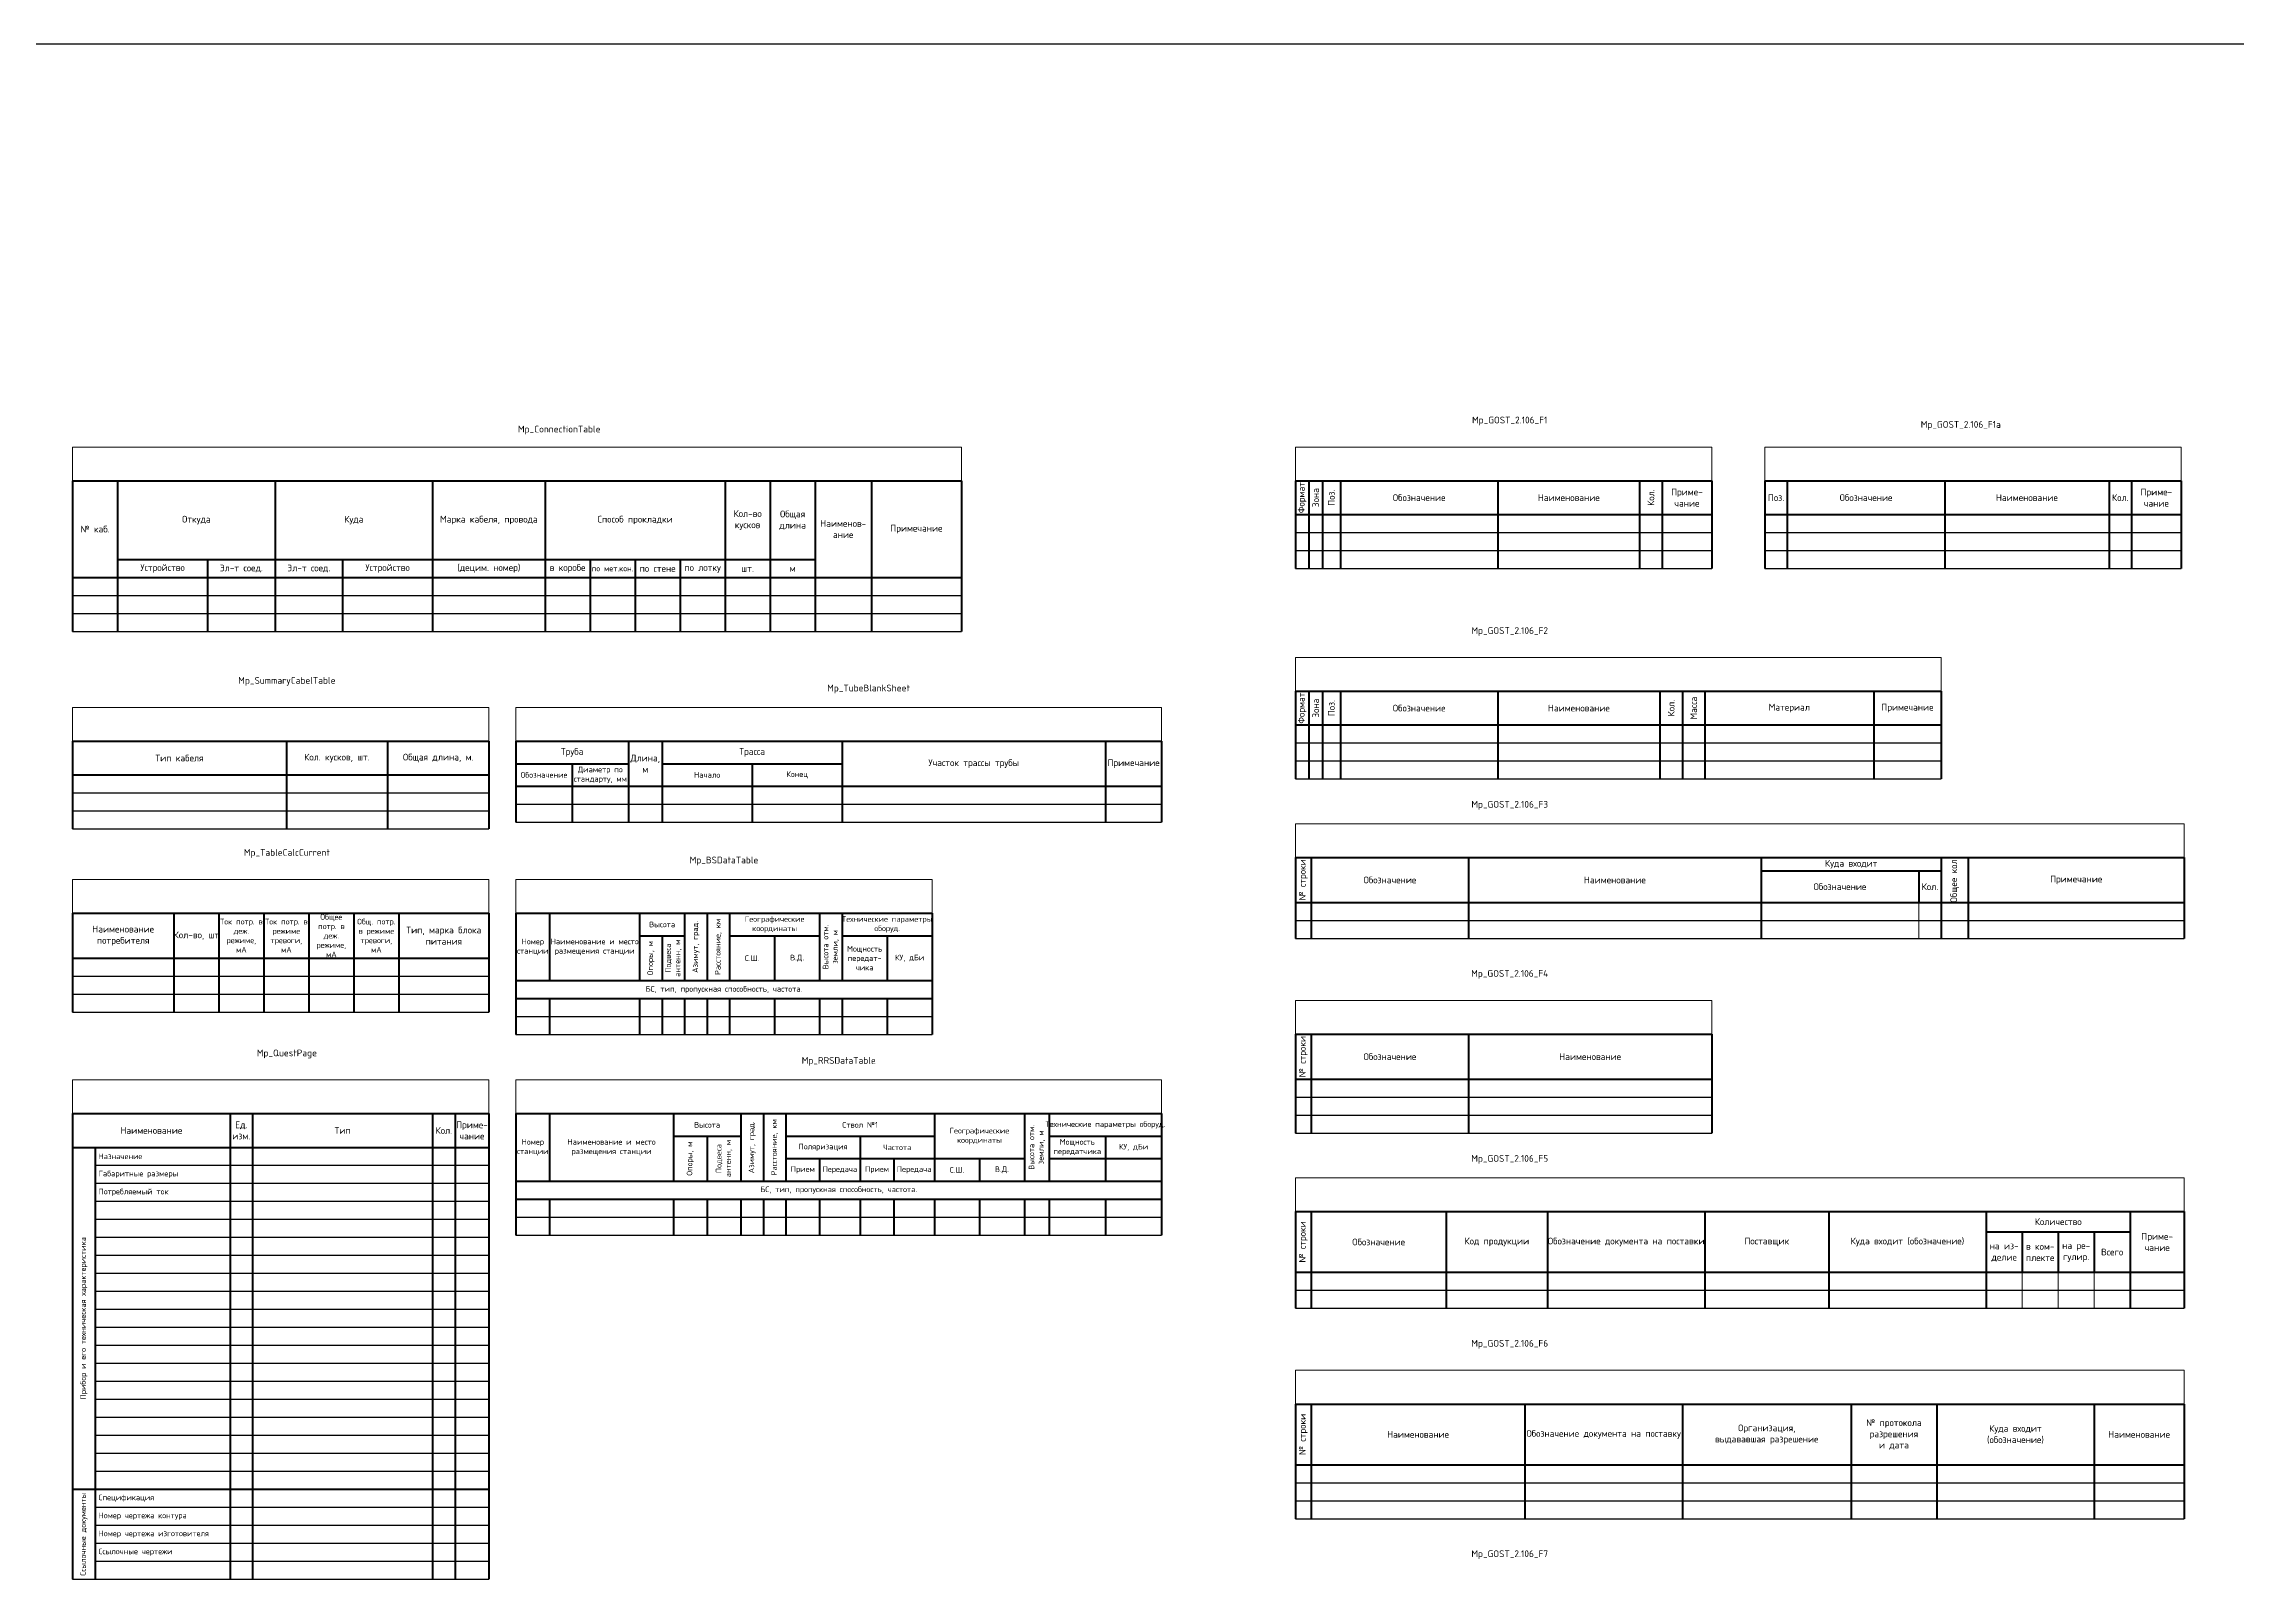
# Model space of a CAD drawing. Header units: millimetres. Extents: x 1497 to 6782, y -1970 to 1429.
# Drawn here: x 4254 to 5229, y 746 to 1429 of the extents above; entities that cross this region are included whole.
import ezdxf

# ---------------------------------------------------------------- set-up
doc = ezdxf.new("R2010")
doc.units = ezdxf.units.MM
doc.styles.add('MpTextStyle', font='isocpeur.ttf')

# ---------------------------------------------------------------- blocks, each defined once
blk = doc.blocks.new('*T32')
at = {"color": 0, "linetype": 'ByBlock', "lineweight": 40, "transparency": 16777216}
for p, q in [((0, -15), (395, -15)), ((0, -15), (0, -82)), ((20, -15), (20, -82)), ((90, -15), (90, -82)), ((160, -15), (160, -82)), ((210, -15), (210, -82)), ((290, -15), (290, -82)), ((310, -15), (310, -82)), ((330, -15), (330, -82)), ((355, -15), (355, -82)), ((395, -15), (395, -82)), ((0, -58), (395, -58)), ((20, -50), (330, -50)), ((60, -50), (60, -82)), ((120, -50), (120, -82)), ((230, -50), (230, -82)), ((250, -50), (250, -82)), ((270, -50), (270, -82))]:
    blk.add_line(p, q, dxfattribs=at)
at = {"color": 0, "linetype": 'ByBlock', "lineweight": -2, "transparency": 16777216}
for p, q in [((0, -66), (395, -66)), ((0, -74), (395, -74)), ((0, -82), (395, -82))]:
    blk.add_line(p, q, dxfattribs=at)
at = {"layer": 'Defpoints', "color": 8, "linetype": 'ByBlock', "lineweight": 0, "transparency": 16777216}
for p, q in [((0, 0), (395, 0)), ((0, 0), (0, -15)), ((395, 0), (395, -15))]:
    blk.add_line(p, q, dxfattribs=at)
at = {"color": 0, "transparency": 16777216, "attachment_point": 5, "style": 'MpTextStyle'}
for s, insert, char_height, width in [('Кол-во кусков', (300, -32.5), 3, 20), ('Общая длина', (320, -32.5), 3, 20), ('№ каб.', (10, -36.5), 3, 20), ('Откуда', (55, -32.5), 3, 70), ('Куда', (125, -32.5), 3, 70), ('Марка кабеля, провода', (185, -32.5), 3, 50), ('Способ прокладки', (250, -32.5), 3, 80), ('Наименов-\\Pание', (342.5, -36.5), 3, 25), ('Примечание', (375, -36.5), 3, 40), ('Устройство', (40, -54), 3, 40), ('Эл-т соед.', (75, -54), 3, 30), ('Эл-т соед.', (105, -54), 3, 30), ('Устройство', (140, -54), 3, 40), ('(децим. номер)', (185, -54), 3, 50), ('в коробе', (220, -54), 3, 20), ('по мет.кон.', (240, -54), 2.5, 20), ('по стене', (260, -54), 3, 20), ('по лотку', (280, -54), 3, 20), ('шт.', (300, -54), 3, 20), ('м', (320, -54), 3, 20)]:
    blk.add_mtext(s, dxfattribs=dict(at, insert=insert, char_height=char_height, width=width))
blk = doc.blocks.new('*T33')
at = {"color": 0, "linetype": 'ByBlock', "lineweight": 40, "transparency": 16777216}
for p, q in [((0, -15), (185, -15)), ((0, -15), (0, -54)), ((95, -15), (95, -54)), ((140, -15), (140, -54)), ((185, -15), (185, -54)), ((0, -30), (185, -30))]:
    blk.add_line(p, q, dxfattribs=at)
at = {"color": 0, "linetype": 'ByBlock', "lineweight": -2, "transparency": 16777216}
for p, q in [((0, -38), (185, -38)), ((0, -46), (185, -46)), ((0, -54), (185, -54))]:
    blk.add_line(p, q, dxfattribs=at)
at = {"layer": 'Defpoints', "color": 8, "linetype": 'ByBlock', "lineweight": 0, "transparency": 16777216}
for p, q in [((0, 0), (185, 0)), ((0, 0), (0, -15)), ((185, 0), (185, -15))]:
    blk.add_line(p, q, dxfattribs=at)
at = {"color": 0, "transparency": 16777216, "char_height": 3, "attachment_point": 5, "style": 'MpTextStyle'}
for s, insert, width in [('Тип кабеля', (47.5, -22.5), 95), ('Кол. кусков, шт.', (117.5, -22.5), 45), ('Общая длина, м.', (162.5, -22.5), 45)]:
    blk.add_mtext(s, dxfattribs=dict(at, insert=insert, width=width))
blk = doc.blocks.new('*T34')
at = {"color": 0, "linetype": 'ByBlock', "lineweight": 40, "transparency": 16777216}
for p, q in [((0, -15), (185, -15)), ((0, -15), (0, -59)), ((45, -15), (45, -59)), ((65, -15), (65, -59)), ((85, -15), (85, -59)), ((105, -15), (105, -59)), ((125, -15), (125, -59)), ((145, -15), (145, -59)), ((185, -15), (185, -59)), ((0, -35), (185, -35))]:
    blk.add_line(p, q, dxfattribs=at)
at = {"color": 0, "linetype": 'ByBlock', "lineweight": -2, "transparency": 16777216}
for p, q in [((0, -43), (185, -43)), ((0, -51), (185, -51)), ((0, -59), (185, -59))]:
    blk.add_line(p, q, dxfattribs=at)
at = {"layer": 'Defpoints', "color": 8, "linetype": 'ByBlock', "lineweight": 0, "transparency": 16777216}
for p, q in [((0, 0), (185, 0)), ((0, 0), (0, -15)), ((185, 0), (185, -15))]:
    blk.add_line(p, q, dxfattribs=at)
at = {"color": 0, "transparency": 16777216, "attachment_point": 5, "style": 'MpTextStyle'}
for s, insert, char_height, width in [('Ток потр. в деж. режиме, мА', (75, -25), 2.5, 18), ('Ток потр. в режиме тревоги, мА', (95, -25), 2.5, 18), ('Общее потр. в деж. режиме, мА', (115, -25), 2.5, 18), ('Общ. потр. в режиме тревоги, мА', (135, -25), 2.5, 18), ('Наименование потребителя', (22.5, -25), 3, 45), ('Кол-во, шт', (55, -25), 3, 20), ('Тип, марка блока питания', (165, -25), 3, 40)]:
    blk.add_mtext(s, dxfattribs=dict(at, insert=insert, char_height=char_height, width=width))
blk = doc.blocks.new('*T35')
at = {"color": 0, "linetype": 'ByBlock', "lineweight": 40, "transparency": 16777216}
for p, q in [((0, -15), (287, -15)), ((0, -15), (0, -51)), ((50, -15), (50, -51)), ((65, -15), (65, -51)), ((145, -15), (145, -51)), ((262, -15), (262, -51)), ((287, -15), (287, -51)), ((0, -25), (50, -25)), ((25, -25), (25, -51)), ((65, -25), (145, -25)), ((105, -25), (105, -51)), ((0, -35), (287, -35))]:
    blk.add_line(p, q, dxfattribs=at)
at = {"color": 0, "linetype": 'ByBlock', "lineweight": -2, "transparency": 16777216}
for p, q in [((0, -43), (287, -43)), ((0, -51), (287, -51))]:
    blk.add_line(p, q, dxfattribs=at)
at = {"layer": 'Defpoints', "color": 8, "linetype": 'ByBlock', "lineweight": 0, "transparency": 16777216}
for p, q in [((0, 0), (287, 0)), ((0, 0), (0, -15)), ((287, 0), (287, -15))]:
    blk.add_line(p, q, dxfattribs=at)
at = {"color": 0, "transparency": 16777216, "attachment_point": 5, "style": 'MpTextStyle'}
for s, insert, char_height, width in [('Труба', (25, -20), 3, 50), ('Трасса', (105, -20), 3, 80), ('Обозначение', (12.5, -30), 2.5, 25), ('Диаметр по стандарту, мм', (37.5, -30), 2.5, 25), ('Длина, м', (57.5, -25), 3, 15), ('Начало', (85, -30), 2.5, 40), ('Конец', (125, -30), 2.5, 40), ('Участок трассы трубы', (203.5, -25), 3, 117), ('Примечание', (274.5, -25), 3, 25)]:
    blk.add_mtext(s, dxfattribs=dict(at, insert=insert, char_height=char_height, width=width))
blk = doc.blocks.new('*T36')
at = {"color": 0, "linetype": 'ByBlock', "lineweight": 40, "transparency": 16777216}
for p, q in [((0, -15), (185, -15)), ((0, -15), (0, -69)), ((15, -15), (15, -45)), ((55, -15), (55, -45)), ((75, -15), (75, -45)), ((85, -15), (85, -45)), ((95, -15), (95, -45)), ((135, -15), (135, -45)), ((145, -15), (145, -45)), ((185, -15), (185, -69)), ((55, -25), (75, -25)), ((65, -25), (65, -45)), ((95, -25), (135, -25)), ((115, -25), (115, -45)), ((145, -25), (185, -25)), ((165, -25), (165, -45)), ((0, -45), (185, -45)), ((0, -53), (185, -53)), ((15, -53), (15, -69)), ((55, -53), (55, -69)), ((65, -53), (65, -69)), ((75, -53), (75, -69)), ((85, -53), (85, -69)), ((95, -53), (95, -69)), ((115, -53), (115, -69)), ((135, -53), (135, -69)), ((145, -53), (145, -69)), ((165, -53), (165, -69))]:
    blk.add_line(p, q, dxfattribs=at)
at = {"color": 0, "linetype": 'ByBlock', "lineweight": -2, "transparency": 16777216}
for p, q in [((0, -61), (185, -61)), ((0, -69), (185, -69))]:
    blk.add_line(p, q, dxfattribs=at)
at = {"layer": 'Defpoints', "color": 8, "linetype": 'ByBlock', "lineweight": 0, "transparency": 16777216}
for p, q in [((0, 0), (185, 0)), ((0, 0), (0, -15)), ((185, 0), (185, -15))]:
    blk.add_line(p, q, dxfattribs=at)
at = {"color": 0, "transparency": 16777216, "char_height": 2.5, "attachment_point": 5, "style": 'MpTextStyle'}
for s, insert, width in [('Высота', (65, -20), 20), ('Географические координаты', (115, -20), 40), ('Технические параметры оборуд.', (165, -20), 40), ('Номер станции', (7.5, -30), 15), ('Наименование и место размещения станции', (35, -30), 40), ('С.Ш.', (105, -35), 20), ('В.Д.', (125, -35), 20), ('Мощность передат-\\Pчика', (155, -35), 20), ('КУ, дБи', (175, -35), 20), ('БС, тип, пропускная способность, частота.', (92.5, -49), 185)]:
    blk.add_mtext(s, dxfattribs=dict(at, insert=insert, width=width))
at = {"color": 0, "transparency": 16777216, "char_height": 2.5, "attachment_point": 5, "rotation": 90, "style": 'MpTextStyle'}
for s, insert, width in [('Азимут, град.', (80, -30), 30), ('Расстояние, км', (90, -30), 30), ('Опоры, м', (60, -35), 20), ('Подвеса антенн, м', (70, -35), 20), ('Высота отм. земли, м', (140, -30), 30)]:
    blk.add_mtext(s, dxfattribs=dict(at, insert=insert, width=width))
blk = doc.blocks.new('*T37')
at = {"color": 0, "linetype": 'ByBlock', "lineweight": 40, "transparency": 16777216}
for p, q in [((0, -15), (287, -15)), ((0, -15), (0, -69)), ((15, -15), (15, -45)), ((70, -15), (70, -45)), ((100, -15), (100, -45)), ((110, -15), (110, -45)), ((120, -15), (120, -45)), ((186, -15), (186, -45)), ((226, -15), (226, -45)), ((237, -15), (237, -45)), ((287, -15), (287, -69)), ((70, -25), (100, -25)), ((85, -25), (85, -45)), ((120, -25), (186, -25)), ((153, -25), (153, -45)), ((237, -25), (287, -25)), ((262, -25), (262, -45)), ((120, -35), (226, -35)), ((135, -35), (135, -45)), ((168, -35), (168, -45)), ((206, -35), (206, -45)), ((237, -35), (287, -35)), ((0, -45), (287, -45)), ((0, -53), (287, -53)), ((15, -53), (15, -69)), ((70, -53), (70, -69)), ((85, -53), (85, -69)), ((100, -53), (100, -69)), ((110, -53), (110, -69)), ((120, -53), (120, -69)), ((135, -53), (135, -69)), ((153, -53), (153, -69)), ((168, -53), (168, -69)), ((186, -53), (186, -69)), ((206, -53), (206, -69)), ((226, -53), (226, -69)), ((237, -53), (237, -69)), ((262, -53), (262, -69))]:
    blk.add_line(p, q, dxfattribs=at)
at = {"color": 0, "linetype": 'ByBlock', "lineweight": -2, "transparency": 16777216}
for p, q in [((0, -61), (287, -61)), ((0, -69), (287, -69))]:
    blk.add_line(p, q, dxfattribs=at)
at = {"layer": 'Defpoints', "color": 8, "linetype": 'ByBlock', "lineweight": 0, "transparency": 16777216}
for p, q in [((0, 0), (287, 0)), ((0, 0), (0, -15)), ((287, 0), (287, -15))]:
    blk.add_line(p, q, dxfattribs=at)
at = {"color": 0, "transparency": 16777216, "char_height": 2.5, "attachment_point": 5, "style": 'MpTextStyle'}
for s, insert, width in [('Высота', (85, -20), 30), ('Ствол №1', (153, -20), 66), ('Технические параметры оборуд.', (262, -20), 50), ('Номер станции', (7.5, -30), 15), ('Наименование и место размещения станции', (42.5, -30), 55), ('Поляризация', (136.5, -30), 33), ('Частота', (169.5, -30), 33), ('Географические координаты', (206, -25), 40), ('Мощность передатчика', (249.5, -30), 25), ('КУ, дБи', (274.5, -30), 25), ('Прием', (127.5, -40), 15), ('Передача', (144, -40), 18), ('Прием', (160.5, -40), 15), ('Передача', (177, -40), 18), ('С.Ш.', (196, -40), 20), ('В.Д.', (216, -40), 20), ('БС, тип, пропускная способность, частота.', (143.5, -49), 287)]:
    blk.add_mtext(s, dxfattribs=dict(at, insert=insert, width=width))
at = {"color": 0, "transparency": 16777216, "char_height": 2.5, "attachment_point": 5, "rotation": 90, "style": 'MpTextStyle'}
for s, insert, width in [('Азимут, град.', (105, -30), 30), ('Расстояние, км', (115, -30), 30), ('Опоры, м', (77.5, -35), 20), ('Подвеса антенн, м', (92.5, -35), 20), ('Высота отм. \\Pземли, м', (231.5, -30), 30)]:
    blk.add_mtext(s, dxfattribs=dict(at, insert=insert, width=width))
blk = doc.blocks.new('*T38')
at = {"color": 0, "linetype": 'ByBlock', "lineweight": 40, "transparency": 16777216}
for p, q in [((0, -15), (185, -15)), ((0, -15), (0, -222)), ((70, -15), (70, -222)), ((80, -15), (80, -222)), ((160, -15), (160, -222)), ((170, -15), (170, -222)), ((185, -15), (185, -222)), ((0, -30), (185, -30)), ((10, -30), (10, -222)), ((0, -182), (185, -182))]:
    blk.add_line(p, q, dxfattribs=at)
at = {"color": 0, "linetype": 'ByBlock', "transparency": 16777216}
for p, q in [((10, -38), (185, -38)), ((10, -46), (185, -46)), ((10, -54), (185, -54)), ((10, -190), (185, -190)), ((10, -198), (185, -198)), ((10, -206), (185, -206)), ((10, -214), (185, -214)), ((0, -222), (185, -222))]:
    blk.add_line(p, q, dxfattribs=at)
at = {"color": 0, "linetype": 'ByBlock', "lineweight": -2, "transparency": 16777216}
for p, q in [((10, -62), (185, -62)), ((10, -70), (185, -70)), ((10, -78), (185, -78)), ((10, -86), (185, -86)), ((10, -94), (185, -94)), ((10, -102), (185, -102)), ((10, -110), (185, -110)), ((10, -118), (185, -118)), ((10, -126), (185, -126)), ((10, -134), (185, -134)), ((10, -142), (185, -142)), ((10, -150), (185, -150)), ((10, -158), (185, -158)), ((10, -166), (185, -166)), ((10, -174), (185, -174))]:
    blk.add_line(p, q, dxfattribs=at)
at = {"layer": 'Defpoints', "color": 8, "linetype": 'ByBlock', "lineweight": 0, "transparency": 16777216}
for p, q in [((0, 0), (185, 0)), ((0, 0), (0, -15)), ((185, 0), (185, -15))]:
    blk.add_line(p, q, dxfattribs=at)
at = {"color": 0, "transparency": 16777216, "style": 'MpTextStyle'}
for s, insert, char_height, width, attachment_point in [('Ед. изм.', (75, -22.5), 3, 10, 5), ('Приме-\\Pчание', (177.5, -22.5), 3, 15, 5), ('Наименование', (35, -22.5), 3, 70, 5), ('Тип', (120, -22.5), 3, 80, 5), ('Кол.', (165, -22.5), 3, 10, 5), ('Назначение', (11.5, -34), 2.5, 57, 4), ('Габаритные размеры', (11.5, -42), 2.5, 57, 4), ('Потребляемый ток', (11.5, -50), 2.5, 57, 4), ('Спецификация', (11.5, -186), 2.5, 57, 4), ('Номер чертежа контура', (11.5, -194), 2.5, 57, 4), ('Номер чертежа изготовителя', (11.5, -202), 2.5, 57, 4), ('Ссылочные чертежи', (11.5, -210), 2.5, 57, 4)]:
    blk.add_mtext(s, dxfattribs=dict(at, insert=insert, char_height=char_height, width=width, attachment_point=attachment_point))
at = {"color": 0, "transparency": 16777216, "char_height": 2.5, "attachment_point": 5, "rotation": 90, "style": 'MpTextStyle'}
for s, insert, width in [('Прибор и его техническая характеристика', (5, -106), 152), ('Ссылочные документы', (5, -202), 40)]:
    blk.add_mtext(s, dxfattribs=dict(at, insert=insert, width=width))
blk = doc.blocks.new('*T39')
at = {"color": 0, "linetype": 'ByBlock', "lineweight": 40}
for p, q in [((0, -15), (185, -15)), ((0, -15), (0, -54)), ((6, -15), (6, -54)), ((12, -15), (12, -54)), ((20, -15), (20, -54)), ((90, -15), (90, -54)), ((153, -15), (153, -54)), ((163, -15), (163, -54)), ((185, -15), (185, -54)), ((0, -30), (185, -30))]:
    blk.add_line(p, q, dxfattribs=at)
at = {"color": 0, "linetype": 'ByBlock', "lineweight": -2}
for p, q in [((0, -38), (185, -38)), ((0, -46), (185, -46)), ((0, -54), (185, -54))]:
    blk.add_line(p, q, dxfattribs=at)
at = {"layer": 'Defpoints', "color": 8, "linetype": 'ByBlock', "lineweight": 0}
for p, q in [((0, 0), (185, 0)), ((0, 0), (0, -15)), ((185, 0), (185, -15))]:
    blk.add_line(p, q, dxfattribs=at)
at = {"color": 0, "char_height": 3, "width": 15, "attachment_point": 5, "rotation": 90, "style": 'MpTextStyle'}
for s, insert in [('Формат', (3, -22.5)), ('Зона', (9, -22.5)), ('Поз.', (16, -22.5)), ('Кол.', (158, -22.5))]:
    blk.add_mtext(s, dxfattribs=dict(at, insert=insert))
at = {"color": 0, "char_height": 3, "attachment_point": 5, "style": 'MpTextStyle'}
for s, insert, width in [('Приме-\\Pчание', (174, -22.5), 22), ('Обозначение', (55, -22.5), 70), ('Наименование', (121.5, -22.5), 63)]:
    blk.add_mtext(s, dxfattribs=dict(at, insert=insert, width=width))
blk = doc.blocks.new('*T40')
at = {"color": 0, "linetype": 'ByBlock', "lineweight": 40}
for p, q in [((0, -15), (287, -15)), ((0, -15), (0, -54)), ((6, -15), (6, -54)), ((12, -15), (12, -54)), ((20, -15), (20, -54)), ((90, -15), (90, -54)), ((162, -15), (162, -54)), ((172, -15), (172, -54)), ((182, -15), (182, -54)), ((257, -15), (257, -54)), ((287, -15), (287, -54)), ((0, -30), (287, -30))]:
    blk.add_line(p, q, dxfattribs=at)
at = {"color": 0, "linetype": 'ByBlock', "lineweight": -2}
for p, q in [((0, -38), (287, -38)), ((0, -46), (287, -46)), ((0, -54), (287, -54))]:
    blk.add_line(p, q, dxfattribs=at)
at = {"layer": 'Defpoints', "color": 8, "linetype": 'ByBlock', "lineweight": 0}
for p, q in [((0, 0), (287, 0)), ((0, 0), (0, -15)), ((287, 0), (287, -15))]:
    blk.add_line(p, q, dxfattribs=at)
at = {"color": 0, "char_height": 3, "width": 15, "attachment_point": 5, "rotation": 90, "style": 'MpTextStyle'}
for s, insert in [('Формат', (3, -22.5)), ('Зона', (9, -22.5)), ('Поз.', (16, -22.5)), ('Кол.', (167, -22.5)), ('Масса', (177, -22.5))]:
    blk.add_mtext(s, dxfattribs=dict(at, insert=insert))
at = {"color": 0, "char_height": 3, "attachment_point": 5, "style": 'MpTextStyle'}
for s, insert, width in [('Обозначение', (55, -22.5), 70), ('Наименование', (126, -22.5), 72), ('Материал', (219.5, -22.5), 75), ('Примечание', (272, -22.5), 30)]:
    blk.add_mtext(s, dxfattribs=dict(at, insert=insert, width=width))
blk = doc.blocks.new('*T41')
at = {"color": 0, "linetype": 'ByBlock', "lineweight": 40}
for p, q in [((0, -15), (395, -15)), ((0, -15), (0, -51)), ((7, -15), (7, -51)), ((77, -15), (77, -51)), ((207, -15), (207, -51)), ((287, -15), (287, -51)), ((299, -15), (299, -51)), ((395, -15), (395, -51)), ((207, -21), (287, -21)), ((277, -21), (277, -35)), ((0, -35), (395, -35))]:
    blk.add_line(p, q, dxfattribs=at)
at = {"color": 0, "linetype": 'ByBlock', "lineweight": 20}
blk.add_line((277, -35), (277, -51), dxfattribs=at)
at = {"color": 0, "linetype": 'ByBlock', "lineweight": -2}
for p, q in [((0, -43), (395, -43)), ((0, -51), (395, -51))]:
    blk.add_line(p, q, dxfattribs=at)
at = {"layer": 'Defpoints', "color": 8, "linetype": 'ByBlock', "lineweight": 0}
for p, q in [((0, 0), (395, 0)), ((0, 0), (0, -15)), ((395, 0), (395, -15))]:
    blk.add_line(p, q, dxfattribs=at)
at = {"color": 0, "char_height": 3, "width": 20, "attachment_point": 5, "rotation": 90, "style": 'MpTextStyle'}
for s, insert in [('№ строки', (3.5, -25)), ('Общее кол.', (293, -25))]:
    blk.add_mtext(s, dxfattribs=dict(at, insert=insert))
at = {"color": 0, "char_height": 3, "attachment_point": 5, "style": 'MpTextStyle'}
for s, insert, width in [('Куда входит', (247, -18), 80), ('Обозначение', (42, -25), 70), ('Наименование', (142, -25), 130), ('Обозначение', (242, -28), 70), ('Кол.', (282, -28), 10), ('Примечание', (347, -25), 96)]:
    blk.add_mtext(s, dxfattribs=dict(at, insert=insert, width=width))
blk = doc.blocks.new('*T42')
at = {"color": 0, "linetype": 'ByBlock', "lineweight": 40}
for p, q in [((0, -15), (185, -15)), ((0, -15), (0, -59)), ((7, -15), (7, -59)), ((77, -15), (77, -59)), ((185, -15), (185, -59)), ((0, -35), (185, -35))]:
    blk.add_line(p, q, dxfattribs=at)
at = {"color": 0, "linetype": 'ByBlock', "lineweight": -2}
for p, q in [((0, -43), (185, -43)), ((0, -51), (185, -51)), ((0, -59), (185, -59))]:
    blk.add_line(p, q, dxfattribs=at)
at = {"layer": 'Defpoints', "color": 8, "linetype": 'ByBlock', "lineweight": 0}
for p, q in [((0, 0), (185, 0)), ((0, 0), (0, -15)), ((185, 0), (185, -15))]:
    blk.add_line(p, q, dxfattribs=at)
at = {"color": 0, "insert": (3.5, -25), "char_height": 3, "width": 20, "attachment_point": 5, "rotation": 90, "style": 'MpTextStyle'}
blk.add_mtext('№ строки', dxfattribs=at)
at = {"color": 0, "char_height": 3, "attachment_point": 5, "style": 'MpTextStyle'}
for s, insert, width in [('Обозначение', (42, -25), 70), ('Наименование', (131, -25), 108)]:
    blk.add_mtext(s, dxfattribs=dict(at, insert=insert, width=width))
blk = doc.blocks.new('*T43')
at = {"color": 0, "linetype": 'ByBlock', "lineweight": 40}
for p, q in [((0, -15), (395, -15)), ((0, -15), (0, -58)), ((7, -15), (7, -58)), ((67, -15), (67, -58)), ((112, -15), (112, -58)), ((182, -15), (182, -58)), ((237, -15), (237, -58)), ((307, -15), (307, -58)), ((371, -15), (371, -58)), ((395, -15), (395, -58)), ((307, -24), (371, -24)), ((323, -24), (323, -42)), ((339, -24), (339, -42)), ((355, -24), (355, -42)), ((0, -42), (395, -42))]:
    blk.add_line(p, q, dxfattribs=at)
at = {"color": 0, "linetype": 'ByBlock', "lineweight": 20}
for p, q in [((323, -42), (323, -58)), ((339, -42), (339, -58)), ((355, -42), (355, -58))]:
    blk.add_line(p, q, dxfattribs=at)
at = {"color": 0, "linetype": 'ByBlock', "lineweight": -2}
for p, q in [((0, -50), (395, -50)), ((0, -58), (395, -58))]:
    blk.add_line(p, q, dxfattribs=at)
at = {"layer": 'Defpoints', "color": 8, "linetype": 'ByBlock', "lineweight": 0}
for p, q in [((0, 0), (395, 0)), ((0, 0), (0, -15)), ((395, 0), (395, -15))]:
    blk.add_line(p, q, dxfattribs=at)
at = {"color": 0, "char_height": 3, "attachment_point": 5, "style": 'MpTextStyle'}
for s, insert, width in [('Количество', (339, -19.5), 64), ('Обозначение', (37, -28.5), 60), ('Код продукции', (89.5, -28.5), 45), ('Обозначение документа на поставки', (147, -28.5), 70), ('Поставщик', (209.5, -28.5), 55), ('Куда входит (обозначение)', (272, -28.5), 70), ('на из-\\Pделие', (315, -33), 16), ('Приме-\\Pчание', (383, -28.5), 24), ('в ком-\\Pплекте', (331, -33), 16), ('на ре-\\Pгулир.', (347, -33), 16), ('Всего', (363, -33), 16)]:
    blk.add_mtext(s, dxfattribs=dict(at, insert=insert, width=width))
at = {"color": 0, "insert": (3.5, -28.5), "char_height": 3, "width": 27, "attachment_point": 5, "rotation": 90, "style": 'MpTextStyle'}
blk.add_mtext('№ строки', dxfattribs=at)
blk = doc.blocks.new('*T44')
at = {"color": 0, "linetype": 'ByBlock', "lineweight": 40}
for p, q in [((0, -15), (395, -15)), ((0, -15), (0, -66)), ((7, -15), (7, -66)), ((102, -15), (102, -66)), ((172, -15), (172, -66)), ((247, -15), (247, -66)), ((285, -15), (285, -66)), ((355, -15), (355, -66)), ((395, -15), (395, -66)), ((0, -42), (395, -42))]:
    blk.add_line(p, q, dxfattribs=at)
at = {"color": 0, "linetype": 'ByBlock', "lineweight": -2}
for p, q in [((0, -50), (395, -50)), ((0, -58), (395, -58)), ((0, -66), (395, -66))]:
    blk.add_line(p, q, dxfattribs=at)
at = {"layer": 'Defpoints', "color": 8, "linetype": 'ByBlock', "lineweight": 0}
for p, q in [((0, 0), (395, 0)), ((0, 0), (0, -15)), ((395, 0), (395, -15))]:
    blk.add_line(p, q, dxfattribs=at)
at = {"color": 0, "insert": (3.5, -28.5), "char_height": 3, "width": 27, "attachment_point": 5, "rotation": 90, "style": 'MpTextStyle'}
blk.add_mtext('№ строки', dxfattribs=at)
at = {"color": 0, "char_height": 3, "attachment_point": 5, "style": 'MpTextStyle'}
for s, insert, width in [('Наименование', (54.5, -28.5), 95), ('Обозначение документа на поставку', (137, -28.5), 70), ('Организация, \\Pвыдававшая разрешение', (209.5, -28.5), 75), ('№ протокола разрешения\\Pи дата', (266, -28.5), 38), ('Куда входит\\P(обозначение)', (320, -28.5), 70), ('Наименование', (375, -28.5), 40)]:
    blk.add_mtext(s, dxfattribs=dict(at, insert=insert, width=width))
blk = doc.blocks.new('*T47')
at = {"color": 0, "linetype": 'ByBlock', "lineweight": 40}
for p, q in [((0, -15), (185, -15)), ((0, -15), (0, -54)), ((10, -15), (10, -54)), ((80, -15), (80, -54)), ((153, -15), (153, -54)), ((163, -15), (163, -54)), ((185, -15), (185, -54)), ((0, -30), (185, -30))]:
    blk.add_line(p, q, dxfattribs=at)
at = {"color": 0, "linetype": 'ByBlock', "lineweight": -2}
for p, q in [((0, -38), (185, -38)), ((0, -46), (185, -46)), ((0, -54), (185, -54))]:
    blk.add_line(p, q, dxfattribs=at)
at = {"layer": 'Defpoints', "color": 8, "linetype": 'ByBlock', "lineweight": 0}
for p, q in [((0, 0), (185, 0)), ((0, 0), (0, -15)), ((185, 0), (185, -15))]:
    blk.add_line(p, q, dxfattribs=at)
at = {"color": 0, "char_height": 3, "attachment_point": 5, "style": 'MpTextStyle'}
for s, insert, width in [('Приме-\\Pчание', (174, -22.5), 22), ('Поз.', (5, -22.5), 10), ('Обозначение', (45, -22.5), 70), ('Наименование', (116.5, -22.5), 73), ('Кол.', (158, -22.5), 10)]:
    blk.add_mtext(s, dxfattribs=dict(at, insert=insert, width=width))

msp = doc.modelspace()

# ---------------------------------------------------------------- linework, layer by layer
msp.add_line((2260.8, 1428.66), (6781.54, 1428.66))

# ---------------------------------------------------------------- block references
for name, p in [('*T32', (4267.2, 1249.39)), ('*T39', (4810.67, 1249.39)), ('*T47', (5019.29, 1249.39)), ('*T40', (4810.67, 1155.8)), ('*T33', (4267.2, 1133.6)), ('*T35', (4464.22, 1133.6)), ('*T41', (4810.67, 1081.9)), ('*T34', (4267.2, 1057.12)), ('*T36', (4464.22, 1057.12)), ('*T42', (4810.67, 1003.33)), ('*T38', (4267.2, 968.01)), ('*T37', (4464.22, 968.01)), ('*T43', (4810.67, 924.44)), ('*T44', (4810.67, 838.87))]:
    msp.add_blockref(name, p)

# ---------------------------------------------------------------- texts
at = {"style": 'MpTextStyle'}
msp.add_text('Mp_GOST_2.106_F1a', height=3, dxfattribs=at).set_placement((5088.6, 1257.92))
at = {"char_height": 3, "attachment_point": 5, "style": 'MpTextStyle'}
for s, insert in [('Mp_ConnectionTable', (4483.5, 1256.9)), ('Mp_GOST_2.106_F1', (4905.92, 1260.93)), ('Mp_GOST_2.106_F2', (4905.92, 1167.34)), ('Mp_SummaryCabelTable', (4362.45, 1145.15)), ('Mp_TubeBlankSheet', (4620.96, 1141.78)), ('Mp_GOST_2.106_F3', (4905.92, 1090.08)), ('Mp_TableCalcCurrent', (4362.45, 1068.67)), ('Mp_BSDataTable', (4556.72, 1065.3)), ('Mp_GOST_2.106_F4', (4905.92, 1014.88)), ('Mp_QuestPage', (4362.45, 979.55)), ('Mp_RRSDataTable', (4607.72, 976.19)), ('Mp_GOST_2.106_F5', (4905.92, 932.62)), ('Mp_GOST_2.106_F6', (4905.92, 850.42)), ('Mp_GOST_2.106_F7', (4905.92, 756.85))]:
    msp.add_mtext_dynamic_manual_height_columns(s, width=51.718, gutter_width=15, heights=[0], dxfattribs=dict(at, insert=insert))

doc.saveas('drawing.dxf')
